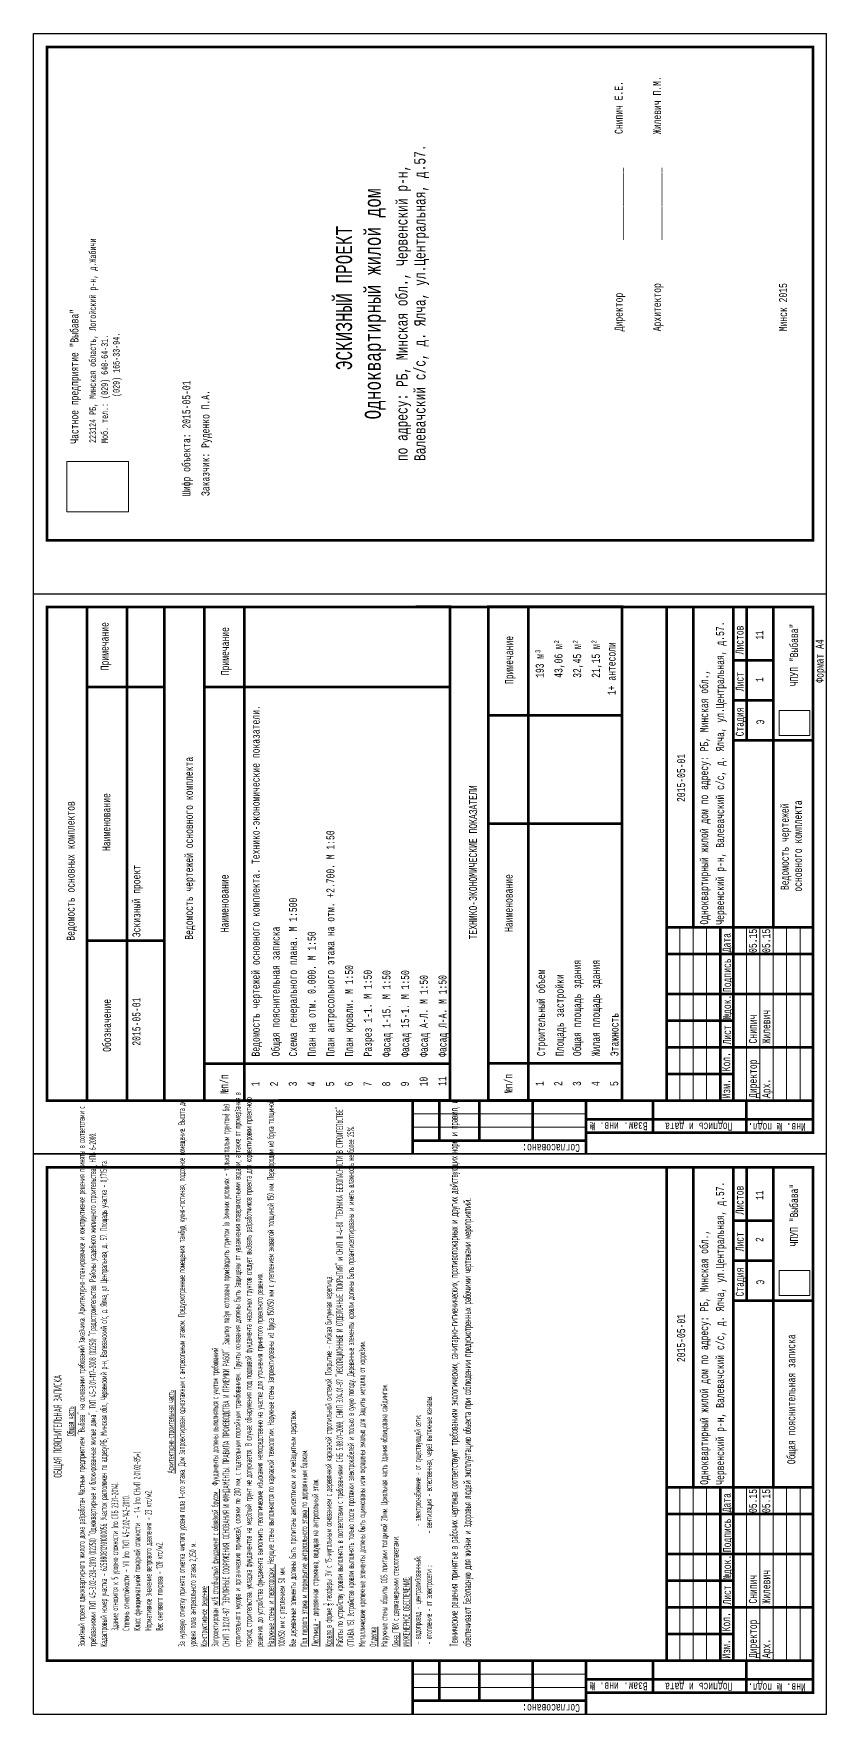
# Model space of a CAD drawing. Header units: millimetres. Extents: x -1532494 to -7068, y -619762 to -143013.
# Drawn here: x -186116 to -156416, y -206063 to -143013 of the extents above; entities that cross this region are included whole.
import ezdxf

# ---------------------------------------------------------------- set-up
doc = ezdxf.new("R2010")
doc.units = ezdxf.units.MM
doc.header["$XCLIPFRAME"] = 2
doc.linetypes.add('GOST2.303 5', pattern=[24, 20, -1.5, 1, -1.5])
doc.layers.get('0').update_dxf_attribs({"color": 251, "lineweight": 15})
for name, color, linetype, lineweight in [('Mebel', 34, 'Continuous', 18), ('линия', 7, 'Continuous', 30), ('размеры', 7, 'Continuous', 18)]:
    doc.layers.add(name, color=color, linetype=linetype, lineweight=lineweight)
doc.layers.add('рамка', color=105, linetype='Continuous', lineweight=30, plot=False)
doc.styles.add('GOST', font='cour.ttf', dxfattribs={"width": 0.6, "height": 3})
doc.styles.add('style2', font='cour.ttf', dxfattribs={"width": 0.6, "height": 3})
picture_1 = doc.add_image_def('image3.jpg', size_in_pixel=(187, 229))
picture_2 = doc.add_image_def('image1.jpg', size_in_pixel=(187, 229))
picture_3 = doc.add_image_def('image4.jpg', size_in_pixel=(187, 229))
picture_4 = doc.add_image_def('image5.jpg', size_in_pixel=(187, 229))

# ---------------------------------------------------------------- blocks, each defined once
blk = doc.blocks.new('вакепкеакепке')
at = {"color": 7, "linetype": 'GOST2.303 5'}
for p, q in [((168051385, 308359340), (168057885, 308359340)), ((168051385, 308358840), (168057885, 308358840)), ((168051385, 308358340), (168057885, 308358340)), ((168051385, 308356840), (168057885, 308356840)), ((168051385, 308356340), (168057885, 308356340)), ((168051385, 308355840), (168057885, 308355840)), ((168051385, 308355340), (168057885, 308355340)), ((168051385, 308354840), (168057885, 308354840))]:
    blk.add_line(p, q, dxfattribs=at)
at = {"const_width": 100}
blk.add_lwpolyline([(168051385, 308359840), (168069885, 308359840), (168069885, 308354353), (168051385, 308354353)], close=True, dxfattribs=at)
for points in [[(168052385, 308359840), (168052385, 308357340)], [(168053385, 308359887), (168053385, 308354400)], [(168054385, 308359887), (168054385, 308357340)], [(168055385, 308354400), (168055385, 308359887)], [(168056885, 308359887), (168056885, 308354400)], [(168057885, 308354353), (168057885, 308359840)], [(168057931, 308358840), (168069885, 308358840)], [(168057885, 308357826), (168051385, 308357826)], [(168057885, 308357340), (168051385, 308357340)], [(168057885, 308357340), (168069885, 308357340)], [(168064885, 308354353), (168064885, 308357340)], [(168066385, 308357340), (168066385, 308355840)], [(168067885, 308357340), (168067885, 308355840)], [(168064885, 308356840), (168069885, 308356840)], [(168057885, 308355840), (168069885, 308355840)]]:
    blk.add_lwpolyline(points, dxfattribs=at)
at = {"color": 7, "linetype": 'GOST2.303 5', "style": 'style2', "width": 0.6}
for s, p in [('2015-05-01', (168062579, 308359144)), ('Одноквартирный жилой дом по адресу: РБ, Минская обл.,  ', (168057980, 308358281)), ('Изм.', (168051464, 308357455)), ('Кол.', (168052482, 308357455)), ('Лист', (168053488, 308357424)), ('№док.', (168054453, 308357424)), ('Подпись', (168055453, 308357424)), ('Дата', (168056947, 308357439)), ('Червенский р-н, Валевачский с/с, д. Ялча, ул.Центральная, д.57. ', (168057980, 308357683)), ('Стадия', (168065039, 308356948)), ('Лист', (168066732, 308356949)), ('Листов', (168068113, 308356956)), ('Директор', (168051482, 308356455)), ('Снипич', (168053525, 308356455)), ('05.15', (168056921, 308356455)), ('Э', (168065484, 308356176)), ('Арх.', (168051482, 308355955)), ('Жилевич', (168053525, 308355955)), ('05.15', (168056921, 308355955)), ('ЧПУП "Выбава"', (168066920, 308354914))]:
    blk.add_text(s, height=300, dxfattribs=at).set_placement(p)

msp = doc.modelspace()

# ---------------------------------------------------------------- linework, layer by layer
at = {"layer": 'линия', "const_width": 0.1}
for points in [[(-177521.7, -183013.4), (-177521.7, -164513.4)], [(-176821.7, -183013.4), (-176821.7, -164513.4)], [(-176121.7, -183013.4), (-176121.7, -164513.4)], [(-175421.7, -183013.4), (-175421.7, -164513.4)], [(-174721.7, -183013.4), (-174721.7, -164513.4)], [(-174021.7, -183013.4), (-174021.7, -164513.4)], [(-173321.7, -183013.4), (-173321.7, -164513.4)], [(-172621.7, -183013.4), (-172621.7, -164513.4)], [(-171921.7, -183013.4), (-171921.7, -164513.4)], [(-171221.7, -183013.4), (-171221.7, -164513.4)], [(-170521.7, -183013.4), (-170521.7, -164513.4)], [(-166876.9, -183001.2), (-166876.9, -164501.2)], [(-166176.9, -183001.2), (-166176.9, -164501.2)], [(-165476.9, -183001.2), (-165476.9, -164501.2)], [(-164776.9, -183001.2), (-164776.9, -164501.2)], [(-164076.9, -183001.2), (-164076.9, -164501.2)], [(-164076.9, -183001.2), (-164076.9, -164501.2)]]:
    msp.add_lwpolyline(points, dxfattribs=at)
at = {"layer": 'линия', "color": 7, "const_width": 0.1}
msp.add_lwpolyline([(-156416.4, -185101.8), (-156416.4, -164101.8)], dxfattribs=at)
at = {"layer": 'размеры', "color": 7, "lineweight": 20, "ltscale": 0.9}
for p, q in [((-170916.4, -184513.4), (-170916.4, -183013.4)), ((-169416.4, -184513.4), (-169416.4, -183013.4)), ((-167416.4, -184513.4), (-167416.4, -183013.4)), ((-170916.4, -205513.4), (-170916.4, -204013.4)), ((-169416.4, -205513.4), (-169416.4, -204013.4)), ((-167416.4, -205513.4), (-167416.4, -204013.4))]:
    msp.add_line(p, q, dxfattribs=at)
at = {"layer": 'размеры', "linetype": 'GOST2.303 5'}
for p, q in [((-171916.4, -183513.4), (-165416.4, -183513.4)), ((-171916.4, -184013.4), (-165416.4, -184013.4)), ((-171916.4, -204513.4), (-165416.4, -204513.4)), ((-171916.4, -205013.4), (-165416.4, -205013.4))]:
    msp.add_line(p, q, dxfattribs=at)
at = {"layer": 'размеры', "color": 7, "lineweight": 20, "ltscale": 0.9, "const_width": 100}
for points in [[(-185616.4, -162013.4), (-185616.4, -143513.4), (-156916.4, -143513.4), (-156916.4, -162013.4)], [(-185616.4, -183013.4), (-185616.4, -164513.4), (-156916.4, -164513.4), (-156916.4, -183013.4)], [(-185616.4, -204013.4), (-185616.4, -185513.4), (-156916.4, -185513.4), (-156916.4, -204013.4)]]:
    msp.add_lwpolyline(points, close=True, dxfattribs=at)
at = {"layer": 'размеры', "const_width": 100}
for points in [[(-184116.4, -183013.4), (-184116.4, -164513.4), (-182616.4, -164513.4), (-182616.4, -183013.4)], [(-182616.4, -183013.4), (-182616.4, -164513.4), (-181216.4, -164513.4), (-181216.4, -183013.4)], [(-179721.7, -183013.4), (-179721.7, -164513.4), (-178221.7, -164513.4), (-178221.7, -183013.4)], [(-178221.7, -183013.4), (-178221.7, -164513.4), (-170521.7, -164501.2), (-170521.7, -183001.2)], [(-169076.9, -183001.2), (-169076.9, -164501.2), (-167576.9, -164501.2), (-167576.9, -183001.2)], [(-167576.9, -183001.2), (-167576.9, -164501.2), (-164076.9, -164501.2), (-164076.9, -183001.2)]]:
    msp.add_lwpolyline(points, close=True, dxfattribs=at)
at = {"layer": 'размеры'}
for points, const_width in [([(-181916.4, -183013.4), (-181916.4, -164513.4)], 0.1), ([(-181216.4, -183013.4), (-181216.4, -164513.4)], 0.1), ([(-184116.4, -167513.4), (-181216.4, -167513.4)], 100), ([(-179721.7, -167513.4), (-170521.7, -167513.4)], 100), ([(-169076.9, -168567.8), (-164076.9, -168567.8)], 100), ([(-169076.9, -172634.3), (-164076.9, -172634.3)], 100), ([(-184116.4, -177013.4), (-181216.4, -177013.4)], 100), ([(-169076.9, -181622.3), (-164076.9, -181622.3)], 100), ([(-179721.7, -181634.4), (-170521.7, -181634.4)], 100), ([(-165416.4, -183513.4), (-171916.4, -183513.4)], 0.1), ([(-171916.4, -184013.4), (-165416.4, -184013.4)], 0.1), ([(-165416.4, -204513.4), (-171916.4, -204513.4)], 0.1), ([(-171916.4, -205013.4), (-165416.4, -205013.4)], 0.1)]:
    msp.add_lwpolyline(points, dxfattribs=dict(at, const_width=const_width))
at = {"layer": 'размеры', "color": 7, "lineweight": 20, "ltscale": 0.9, "const_width": 100}
for points in [[(-171916.4, -183013.4), (-171916.4, -185013.4)], [(-170916.4, -184513.4), (-170916.4, -183013.4)], [(-169416.4, -184513.4), (-169416.4, -183013.4)], [(-167416.4, -184513.4), (-167416.4, -183013.4)], [(-165416.4, -185013.4), (-165416.4, -183013.4)], [(-165416.4, -184213.4), (-156916.4, -184213.4), (-156916.4, -183013.4)], [(-162916.4, -184213.4), (-162916.4, -183013.4)], [(-159416.4, -184213.4), (-159416.4, -183013.4)], [(-156916.4, -183713.4), (-165416.4, -183713.4)], [(-165416.4, -184513.4), (-171916.4, -184513.4)], [(-171916.4, -204013.4), (-171916.4, -206013.4)], [(-170916.4, -205513.4), (-170916.4, -204013.4)], [(-169416.4, -205513.4), (-169416.4, -204013.4)], [(-167416.4, -205513.4), (-167416.4, -204013.4)], [(-165416.4, -206013.4), (-165416.4, -204013.4)], [(-165416.4, -205213.4), (-156916.4, -205213.4), (-156916.4, -204013.4)], [(-162916.4, -205213.4), (-162916.4, -204013.4)], [(-159416.4, -205213.4), (-159416.4, -204013.4)], [(-156916.4, -204713.4), (-165416.4, -204713.4)], [(-165416.4, -205513.4), (-171916.4, -205513.4)]]:
    msp.add_lwpolyline(points, dxfattribs=at)
at = {"layer": 'рамка', "color": 7}
for p, q in [((-186116.4, -143013.4), (-156416.4, -143013.4)), ((-186116.4, -164013.4), (-186116.4, -143013.4)), ((-156416.4, -164013.4), (-156416.4, -143013.4)), ((-186116.4, -185013.4), (-186116.4, -164013.4)), ((-186116.4, -164013.4), (-156416.4, -164013.4)), ((-186116.4, -164013.4), (-156416.4, -164013.4)), ((-156416.4, -185013.4), (-156416.4, -164013.4)), ((-186116.4, -206013.4), (-186116.4, -185013.4)), ((-156416.4, -185013.4), (-186116.4, -185013.4)), ((-186116.4, -185013.4), (-156416.4, -185013.4)), ((-156416.4, -206013.4), (-156416.4, -185013.4)), ((-186116.4, -206013.4), (-156416.4, -206013.4))]:
    msp.add_line(p, q, dxfattribs=at)
at = {"layer": 'рамка', "color": 7, "const_width": 0.1}
msp.add_lwpolyline([(-156416.4, -164013.4), (-156416.4, -143013.4)], dxfattribs=at)

# ---------------------------------------------------------------- block references
at = {"layer": 'размеры', "rotation": 90}
for p in [(308197436.9, -168234398.8), (308197436.9, -168255398.8)]:
    msp.add_blockref('вакепкеакепке', p, dxfattribs=at)

# ---------------------------------------------------------------- texts
at = {"layer": 'Mebel', "color": 10, "linetype": 'GOST2.303 5', "style": 'style2', "width": 0.6}
msp.add_text('ЭСКИЗНЫЙ ПРОЕКТ', height=600, rotation=90, dxfattribs=at).set_placement((-174187.2, -155630.3))
at = {"layer": 'размеры', "color": 7, "linetype": 'GOST2.303 5', "style": 'style2', "width": 0.6}
for s, height, rotation, p in [('Директор           _______________       Снипич Е.Е.', 300, 90, (-164045.1, -154172.3)), ('Архитектор         _______________       Жилевич П.М.', 300, 90, (-162612, -154172.3)), ('223124 РБ, Минская область, Логойский р-н, д.Жабичи', 250, 90, (-183777.9, -158360.4)), ('Минск 2015', 300, 90, (-157888.4, -154172.3)), ('Частное предприятие "Выбава"', 300, 90, (-184437.9, -158385.9)), ('Частное предприятие "Выбава"', 300, 90, (-184437.9, -158385.9)), ('Моб. тел.: (029) 640-64-31. ', 250, 90, (-183330, -158360.4)), ('(029) 165-33-94. ', 250, 90, (-182896.9, -156633.4)), ('Шифр объекта: 2015-05-01', 300, 90, (-180243.7, -160346.4)), ('Ведомость чертежей ', 300, 90, (-157823.5, -175121.7)), ('основного комплекта', 300, 90, (-157332.3, -175182.6)), ('Взам. инв. №', 300, 180, (-163109.9, -183827.9)), ('Подпись и дата', 300, 180, (-159937.4, -183843.5)), ('Инв. № подл.', 300, 180, (-157186.1, -183857.5)), ('Согласовано:', 300, 180, (-165648, -184640)), ('Общая пояснительная записка', 300, 90, (-157578.7, -196646.9)), ('Взам. инв. №', 300, 180, (-163109.9, -204827.9)), ('Подпись и дата', 300, 180, (-159937.4, -204843.5)), ('Инв. № подл.', 300, 180, (-157186.1, -204857.5)), ('Согласовано:', 300, 180, (-165648, -205640))]:
    msp.add_text(s, height=height, rotation=rotation, dxfattribs=at).set_placement(p)
at = {"layer": 'размеры', "color": 250, "linetype": 'GOST2.303 5', "style": 'style2', "width": 0.6}
for s, height, p in [('Валевачский с/с, д. Ялча, ул.Центральная, д.57.', 420, (-171435.2, -159037)), ('по адресу: РБ, Минская обл., Червенский р-н, ', 420, (-172108.3, -159040.6)), ('Одноквартирный жилой дом ', 600, (-173109.8, -157477.1))]:
    msp.add_text(s, height=height, rotation=90, dxfattribs=at).set_placement(p)
at = {"layer": 'размеры', "color": 10, "linetype": 'GOST2.303 5', "style": 'style2', "width": 0.6}
msp.add_text('Заказчик: Руденко П.А.', height=300, rotation=90, dxfattribs=at).set_placement((-179529.6, -160346.4))
at = {"layer": 'размеры', "width": 0.6}
for s, style, p in [('Примечание', 'style2', (-183306.6, -166881.2)), ('Примечание', 'style2', (-178795, -167067)), ('Примечание', 'style2', (-168150.2, -167397.1)), ('43,06 м² ', 'style2', (-166302.9, -167164.8)), ('32,45 м² ', 'style2', (-165602.9, -167164.8)), ('21,15 м² ', 'style2', (-164902.9, -167164.8)), ('Формат А4', 'GOST', (-156518.4, -167345)), ('193 м³ ', 'style2', (-167002.9, -167164.8)), ('1+ антесоли ', 'style2', (-164314, -167812.9)), ('Ведомость чертежей основного комплекта. Технико-экономические показатели.', 'style2', (-177647.6, -181360.8)), ('Ведомость чертежей основного комплекта', 'style2', (-180147.8, -176982.9)), ('ТЕХНИКО-ЭКОНОМИЧЕСКИЕ ПОКАЗАТЕЛИ', 'style2', (-169503.1, -176970.8)), ('Ведомость основных комплектов', 'style2', (-184580.3, -177019.8)), ('Наименование', 'style2', (-183241.4, -173654.7)), ('План антресольного этажа на отм. +2.700. М 1:50', 'style2', (-174847.6, -181360.8)), ('Эскизный проект', 'style2', (-182116.3, -176887.5)), ('Наименование', 'style2', (-178814, -176702.2)), ('Наименование', 'style2', (-168169.3, -176690.1)), ('Схема генерального плана. М 1:500', 'style2', (-176247.6, -181360.8)), ('Общая пояснительная записка', 'style2', (-176897.6, -181360.8)), ('План на отм. 0.000. М 1:50', 'style2', (-175547.6, -181360.8)), ('Общая площадь здания', 'style2', (-165602.9, -181348.7)), ('Жилая площадь здания', 'style2', (-164902.9, -181348.7)), ('План кровли. М 1:50', 'style2', (-174147.6, -181360.8)), ('Разрез 1-1. М 1:50', 'style2', (-173447.6, -181360.8)), ('Фасад 1-15. М 1:50', 'style2', (-172747.6, -181374.1)), ('Фасад 15-1. М 1:50', 'style2', (-172047.6, -181374.1)), ('Фасад А-Л. М 1:50', 'style2', (-171347.6, -181374.1)), ('Фасад Л-А. М 1:50', 'style2', (-170647.6, -181374.1)), ('Строительный объем', 'style2', (-166952.9, -181348.7)), ('Площадь застройки', 'style2', (-166252.9, -181348.7)), ('Обозначение', 'style2', (-183221.2, -181188.7)), ('2015-05-01', 'style2', (-182116.3, -180956.1)), ('Этажность', 'style2', (-164202.9, -181348.7)), ('№п/п', 'style2', (-178826.8, -182749.6)), ('10', 'style2', (-171357.5, -182481)), ('11', 'style2', (-170657.5, -182468.7)), ('№п/п', 'style2', (-168182.1, -182737.5)), ('1', 'style2', (-177657.5, -182481)), ('2', 'style2', (-176957.5, -182481)), ('3', 'style2', (-176257.5, -182481)), ('4', 'style2', (-175557.5, -182481)), ('5', 'style2', (-174857.5, -182481)), ('6', 'style2', (-174157.5, -182481)), ('7', 'style2', (-173457.5, -182481)), ('8', 'style2', (-172757.5, -182481)), ('9', 'style2', (-172057.5, -182481)), ('1', 'style2', (-167012.8, -182468.8)), ('2', 'style2', (-166312.8, -182468.8)), ('3', 'style2', (-165612.8, -182468.8)), ('4', 'style2', (-164912.8, -182468.8)), ('5', 'style2', (-164212.8, -182468.8))]:
    msp.add_text(s, height=300, rotation=90, dxfattribs=dict(at, style=style)).set_placement(p)
at = {"layer": 'размеры', "color": 18, "linetype": 'ByBlock', "true_color": 0x000000, "style": 'style2', "width": 0.6}
for p in [(-158778.8, -165734.2), (-158778.8, -186734.2)]:
    msp.add_text('11', height=282.39, rotation=90, dxfattribs=at).set_placement(p)
at = {"layer": 'размеры', "color": 10, "linetype": 'ByBlock', "style": 'style2', "width": 0.6}
for s, p in [('1', (-158778.8, -167314.9)), ('2', (-158778.8, -188314.9))]:
    msp.add_text(s, height=282.4, rotation=90, dxfattribs=at).set_placement(p)
at = {"layer": 'размеры'}
note = msp.add_mtext_dynamic_manual_height_columns('\\A1;\\pi7544.3;            \\P\\pi8678.8;\\P{\\fTimes New Roman|b0|i0|c204|p18;\\P\\Fcs_gost2304|c204;\\P\\pi6338.8;ОБЩАЯ ПОЯСНИТЕЛЬНАЯ ЗАПИСКА\\P\\pi7889.5;\\H0.83333x;\\LОбщая часть\\P\\pi0;\\lЭскизный проект одноквартирного жилого дома разработан Частным предприятием "Выбава" на основании требований заказчика. Архитектурно-планировочное и конструктивное решения приняты в соответствии с требованиями ТКП 45-3.02-230-2010 (02250) "Одноквартирные и блокированные жилые дома", ТКП 45-3.01-117-2008 (02250) "Градостроительство. Районы усадебного жилищного строительства", НПБ 6-2000. \\PКадастровый номер участка - 625880812101000056. Участок расположен по адресу:РБ, Минская обл., Червенский р-н, Валевачский с/с, д. Ялча, ул Центральная, д.. 57. Площадь участка - 0,1715 га.\\P\\pl600;\\A0;\\C7;Здание относится к 5\\Fcs_gost2304|c0; \\Fcs_gost2304|c204;уровню сложности \\Fcs_gost2304|c0;(\\Fcs_gost2304|c204;по СТБ \\Fcs_gost2304|c0;2\\Fcs_gost2304|c204;33\\Fcs_gost2304|c0;1-\\Fcs_gost2304|c204;2014\\Fcs_gost2304|c0;).\\P\\Fcs_gost2304|c204;Степень огнестойкости \\Fcs_gost2304|c0;- VII (\\Fcs_gost2304|c204;по ТКП\\Fcs_gost2304|c0; 45-2.02-142-2011).\\P\\Fcs_gost2304|c204;Класс функциональной пожарной опасности  \\Fcs_gost2304|c0;- 1.4 (\\Fcs_gost2304|c204;по СНиП\\Fcs_gost2304|c0; \\Fcs_gost2304|c204;2.01.02\\Fcs_gost2304|c0;-\\Fcs_gost2304|c204;85*\\Fcs_gost2304|c0;)\\Fcs_gost2304|c204;.\\Fcs_gost2304|c0;\\P\\Fcs_gost2304|c204;Нормативное значение ветрового давления \\Fcs_gost2304|c0;- 23 \\Fcs_gost2304|c204;кгс\\Fcs_gost2304|c0;/\\Fcs_gost2304|c204;м\\Fcs_gost2304|c0;2.\\P\\Fcs_gost2304|c204;Вес снегового покрова \\Fcs_gost2304|c0;- 120 \\Fcs_gost2304|c204;кгс\\Fcs_gost2304|c0;/\\Fcs_gost2304|c204;м\\Fcs_gost2304|c0;2.\\Fcs_gost2304|c204;\\P\\pi6489.5,l0;\\A1;\\L\\C256;Архитектурно-строительная часть\\P\\pi0;\\lЗа нулевую отметку принята отметка чистого уровня пола 1-ого этажа. Дом запроектирован одноэтажным с антресольным этажом. Предусмотренные помещения: тамбур, кухня-гостиная, подсобное помещение. Высота до уровня пола антресольного этажа 2,250 м. \\P\\LКонструктивное решение\\P\\lЗапроектирован \\Lж/б столбчатый фундамент с обвязкой брусом\\l . Фундаменты должны выполняться с учетом требований \\PСНИП 3.02.01-87 "ЗЕМЛЯНЫЕ СООРУЖЕНИЯ. ОСНОВАНИЯ И ФУНДАМЕНТЫ. ПРАВИЛА ПРОИЗВОДСТВА И ПРИЕМКИ РАБОТ". Засыпку пазух котлована производить грунтом (в зимних условиях - только талым грунтом) без строительного мусора и органических примесей, слоями по 200 мм, с тщательным послойным трамбованием.. Грунты основания должны быть защищены от увлажнения поверхностными водами, а также от промерзания в период строительства. укладка фундаментов на мерзлый грунт не допускается. В случае обнаружения под подошвой фундамента насыпных грунтов следует вызвать разработчиков проекта для корректировки проектного решения. до устройства фундамента выполнить геологические изыскания непосредственно на участке для уточнения принятого проектного решения.\\P\\LНаружные стены и перегородки.\\l Несущие стены выполняются по каркасной технологии. Наружные стены запроектированы из бруса 150\\Fcs_gost2304|c0;X\\Fcs_gost2304|c204;50 мм\\Fcs_gost2304|c0; c \\Fcs_gost2304|c204;утеплением эковатой толщиной 150 мм. Перегородки из бруса толщиной 100\\Fcs_gost2304|c0;X\\Fcs_gost2304|c204;50 мм с утеплением 50 мм. \\PВсе деревянные элементы должны быть пропитаны антисептиком и огнезащитным средством.\\P\\LПол первого этажа и перекрытие антресольного этажа\\l по деревянным балкам.\\P\\LЛестница\\l - деревянная стремянка, ведущая на антресольный этаж.\\P\\LКровля\\l в форме \\Fcs_gost2304|c0;\\H0.7x;\\S3/8;\\H1.4286x; \\Fcs_gost2304|c204;геосферы 3\\Fcs_gost2304|c0;V c 15-\\Fcs_gost2304|c204;иугольным основанием с деревянной каркасной стропильной системой. Покрытие - гибкая битумная черепица. \\PРаботы по устройству кровли выполнять в соответствии с требованиями СНБ 5.08.01-2000, СНИП 3.04.01-87 "ИЗОЛЯЦИОННЫЕ И ОТДЕЛОЧНЫЕ ПОКРЫТИЯ" и СНИП III-4-80 "ТЕХНИКА БЕЗОПАСНОСТИ В СТРОИТЕЛЬСТВЕ" (ГЛАВА 15). Устройство кровли выполнять только после протяжки электрокабелей и только в сухую погоду. Деревянные элементы кровли должны быть проантисептированы и иметь влажность не более 25%. Металлические крепежные элементы должны быть оцинкованы или окрашены эмалью для защиты металла от коррозии.\\P\\LОтделка\\P\\lНаружные стены обшиты ОСБ плитами толщиной 20мм. Цокольная часть здания облицована сайдингом.\\P\\H0.99998x;\\LОкна\\l ПВХ с двухкамерными стеклопакетами.\\L\\PИНЖЕНЕРНОЕ ОБЕСПЕЧЕНИЕ:^J\\l - водопровод - централизованный;            - электроснабжение - от существующей сети;     \\P - отопление - от электросети ;             - вентиляция - естественная, через вытяжные каналы.\\P\\pi8597.3;\\H1.2x; \\P\\pi0;\\A0;\\C7;Технические решения принятые в рабочих чертежах соответствуют требованиям экологических, санитарно-гигиенических, противопожарных и других действующих норм и правил, и обеспечивают безопасную для жизни и здоровья людей эксплуатацию объекта при соблюдении предусмотренных рабочими чертежами мероприятий.\\P}', width=17357.535, gutter_width=12.5, heights=[24820.4, 0], dxfattribs=dict(at, insert=(-187366.4, -203487.7), char_height=300, attachment_point=1, rotation=90, style='style2'))
for column, words in zip(note.columns.linked_columns, ['\\A1;{\\Fcs_gost2304|c0;\\C7;\\P\\pi7868.8,l600; \\H1.25x; \\H0.8x;\\P}']):
    column.text = words

# ---------------------------------------------------------------- pictures from other files: only their frames are drawn
image = msp.add_image(picture_2, insert=(-182563.9, -160937.1), size_in_units=(1882.6, 2305.4), rotation=90)
image.dxf.flags = 7
image = msp.add_image(picture_2, insert=(-157040.8, -169326.5), size_in_units=(938.1, 1148.8), rotation=90)
image.dxf.flags = 7
image = msp.add_image(picture_2, insert=(-157034.1, -190326.5), size_in_units=(938.1, 1148.8), rotation=90)
image.dxf.flags = 7
at = {"layer": 'размеры', "ltscale": 100}
image = msp.add_image(picture_1, insert=(-182563.9, -160937.1), size_in_units=(1886.7, 2310.5), rotation=90, dxfattribs=at)
image.dxf.flags = 7
at = {"layer": 'размеры', "color": 18, "ltscale": 100, "true_color": 0x000000}
image = msp.add_image(picture_3, insert=(-182563.9, -160937.1), size_in_units=(1882.6, 2305.4), rotation=90, dxfattribs=at)
image.set_boundary_path([(-0.5, -0.5), (186.5, 228.5)])
at = {"layer": 'размеры'}
image = msp.add_image(picture_4, insert=(-182563.9, -160937.1), size_in_units=(1882.6, 2305.4), rotation=90, dxfattribs=at)
image.dxf.flags = 7
at = {"layer": 'размеры', "ltscale": 100}
image = msp.add_image(picture_1, insert=(-157034.1, -190326.5), size_in_units=(938.1, 1148.8), rotation=90, dxfattribs=at)
image.dxf.flags = 7

doc.saveas('drawing.dxf')
